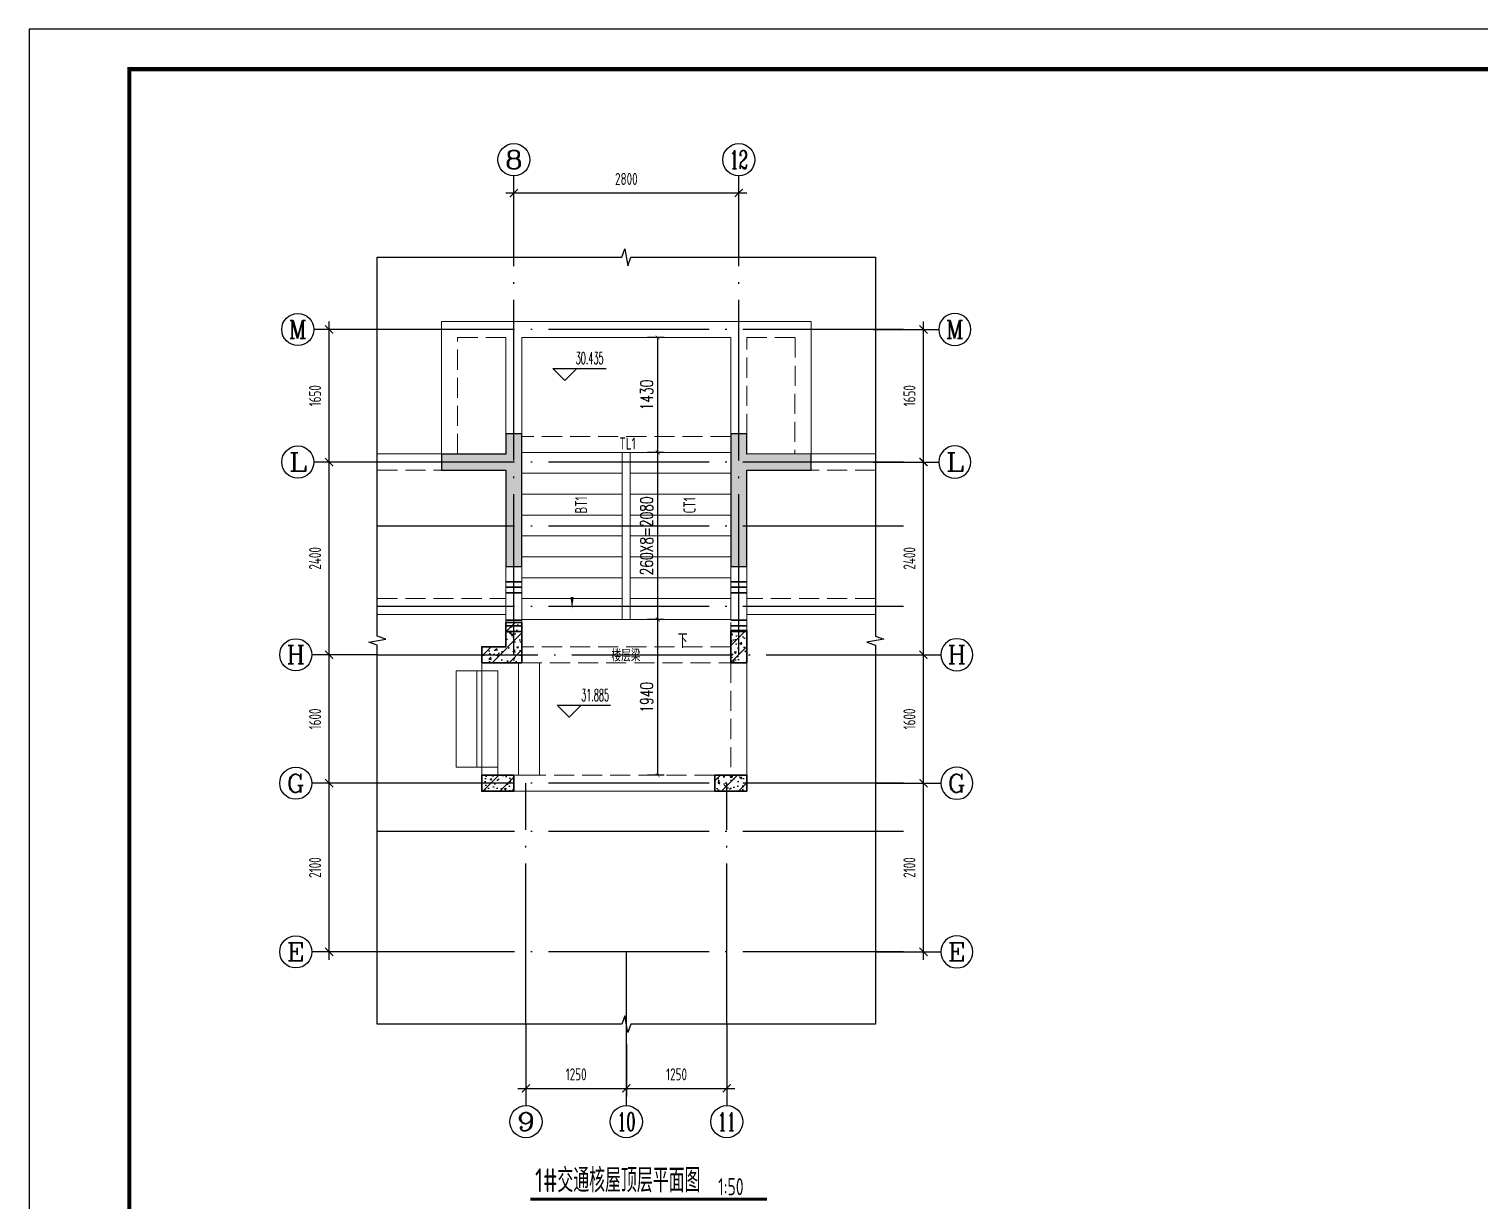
# Model space of a CAD drawing. Extents: x -668857 to 143095, y -247466 to 228182.
# Drawn here: x 36624 to 54686, y 211639 to 226233 of the extents above; entities that cross this region are included whole.
import ezdxf
from ezdxf.enums import TextEntityAlignment as Align

# ---------------------------------------------------------------- set-up
doc = ezdxf.new("R2010")
doc.units = 0
doc.header["$LTSCALE"] = 1000
doc.linetypes.add('DASH', pattern=[0.35, 0.25, -0.1])
doc.linetypes.add('DOTE', pattern=[2.42, 2, -0.2, 0.02, -0.2])
doc.layers.get('0').update_dxf_attribs({"linetype": 'CONTINUOUS'})
doc.layers.get('DEFPOINTS').update_dxf_attribs({"linetype": 'CONTINUOUS'})
for name, color, linetype in [('-TK', 7, 'CONTINUOUS'), ('A-AXIS_TEXT', 7, 'CONTINUOUS'), ('A-DOTE', 10, 'DOTE'), ('AXIS', 3, 'CONTINUOUS'), ('DIM_ELEV', 3, 'CONTINUOUS'), ('DIM_SYMB', 3, 'CONTINUOUS'), ('PUB_TEXT', 2, 'CONTINUOUS'), ('S-L主梁线', 4, 'DASH'), ('S-Q墙填充', 252, 'CONTINUOUS'), ('S-Q墙实线', 6, 'CONTINUOUS'), ('S-Y一般标注', 3, 'CONTINUOUS'), ('S-Z柱填充', 252, 'CONTINUOUS'), ('S-Z柱实线', 6, 'CONTINUOUS'), ('TEXT', 2, 'CONTINUOUS'), ('尺寸标注', 86, 'CONTINUOUS')]:
    doc.layers.add(name, color=color, linetype=linetype)
for name, color, linetype, lineweight in [('AXIS_TEXT', 7, 'CONTINUOUS', 20), ('STAIR', 2, 'CONTINUOUS', 18), ('梁附加箍筋', 1, 'CONTINUOUS', 35)]:
    doc.layers.add(name, color=color, linetype=linetype, lineweight=lineweight)
doc.styles.add('_TCH_AXIS', font='COMPLEX', dxfattribs={"bigfont": 'GBCBIG'})
doc.styles.add('_TCH_DIM', font='SIMPLEX.shx', dxfattribs={"width": 0.7, "bigfont": 'GBCBIG.shx'})
doc.styles.add('_TCH_DIM_T3', font='SIMPLEX', dxfattribs={"width": 0.705882, "bigfont": 'GBCBIG'})
doc.styles.add('COMPLEX', font='COMPLEX')
doc.styles.add('TSSD_DIMENSION', font='Tssdeng.shx', dxfattribs={"width": 0.7, "bigfont": 'tssdchn.shx'})
doc.styles.add('TSSD_REIN', font='tssdeng.shx', dxfattribs={"width": 0.7, "height": 300, "bigfont": 'tssdchn.shx'})
doc.dimstyles.new('_TCH_ARCH&&50', dxfattribs={"dimtxt": 157.5, "dimasz": 50, "dimexe": 125, "dimexo": 150, "dimgap": 58.75, "dimtad": 1, "dimdec": 0, "dimzin": 0, "dimdsep": 46, "dimtxsty": '_TCH_DIM_T3', "dimblk": 'ARCHTICK', "dimcen": 0.09, "dimclrt": 7, "dimazin": 0, "dimtfac": 1, "dimtdec": 0, "dimtix": 1, "dimtmove": 2, "dimatfit": 3, "dimldrblk": 'ARCHTICK', "dimfxl": 0, "dimtolj": 1, "dimtzin": 0, "dimarcsym": 0})
doc.dimstyles.new('TSSD_100_100$0', dxfattribs={"dimtxt": 300, "dimasz": 80, "dimexe": 100, "dimexo": 250, "dimgap": 100, "dimtad": 1, "dimdec": 0, "dimzin": 0, "dimdsep": 46, "dimtxsty": 'TSSD_DIMENSION', "dimblk": 'ARCHTICK', "dimcen": 0, "dimdle": 100, "dimclrd": 3, "dimclre": 3, "dimclrt": 7, "dimadec": 0, "dimazin": 0, "dimtfac": 1, "dimtdec": 0, "dimtix": 1, "dimtmove": 2, "dimatfit": 3, "dimldrblk": 'ARCHTICK', "dimfxl": 0, "dimtolj": 1, "dimtzin": 0, "dimarcsym": 0})
pattern_1 = [(50, (-309308.57, 17045.86), (215.178055, -18.82564), [22.5, -247.5]), (355, (-309308.57, 17045.86), (-41.6254, 225.65764), [18, -198]), (100.4514, (-309290.64, 17044.3), (173.55281, 206.83186), [19.12206, -210.34263]), (46.1842, (-309308.57, 17105.86), (320.17231, -49.6557), [33.75, -371.25]), (96.6356, (-309281.9, 17101.72), (280.3988, 292.23536), [28.68309, -315.5139]), (351.1842, (-309308.57, 17105.86), (280.39858, 292.23558), [27, -297]), (21, (-309278.57, 17090.86), (179.072116, -120.78567), [22.5, -247.5]), (326, (-309278.57, 17090.86), (72.9946, 217.54501), [18, -198]), (71.4514, (-309263.65, 17080.8), (252.06679, 96.75915), [19.12206, -210.34263]), (37.5, (-309308.57, 17045.86), (3.647957, 99.868156), [0, -195.6, 0, -201, 0, -198.75]), (7.5, (-309308.57, 17045.86), (78.92086, 118.323514), [0, -114.6, 0, -191.1, 0, -75.75]), (327.5, (-309375.47, 17045.86), (160.146731, -6.766462), [0, -75, 0, -234, 0, -310.5]), (317.5, (-309405.47, 17045.86), (174.95585, 30.031495), [0, -97.5, 0, -155.4, 0, -220.5]), (45, (-309308.57, 17045.86), (-106.066017, 106.066017), [])]

# ---------------------------------------------------------------- blocks, each defined once
blk = doc.blocks.new('_ArchTick')
at = {"color": 0, "linetype": 'ByBlock', "const_width": 0.15}
blk.add_lwpolyline([(-0.5, -0.5), (0.5, 0.5)], dxfattribs=at)
blk = doc.blocks.new('*D354')
at = {"layer": 'DEFPOINTS', "color": 0}
for p in [(44450, 222391), (44679, 222391), (44679, 220961)]:
    blk.add_point(p, dxfattribs=at)
at = {"layer": '尺寸标注', "color": 0, "lineweight": -2}
for p, q in [((44529, 222391), (44325, 222391)), ((44450, 220961), (44450, 222391)), ((44529, 220961), (44325, 220961))]:
    blk.add_line(p, q, dxfattribs=at)
at = {"layer": '尺寸标注', "color": 0, "lineweight": -2, "xscale": 50, "yscale": 50, "zscale": 50}
for p, rotation in [((44450, 222391), 90), ((44450, 220961), 270)]:
    blk.add_blockref('_ArchTick', p, dxfattribs=dict(at, rotation=rotation))
at = {"layer": '尺寸标注', "color": 7, "insert": (44313, 221676), "char_height": 157.5, "attachment_point": 5, "rotation": 90, "style": '_TCH_DIM_T3'}
blk.add_mtext('\\A1;1430', dxfattribs=at)
blk = doc.blocks.new('*D355')
at = {"layer": 'DEFPOINTS', "color": 0}
for p in [(44450, 220961), (44679, 220961), (44679, 218881)]:
    blk.add_point(p, dxfattribs=at)
at = {"layer": '尺寸标注', "color": 0, "lineweight": -2}
for p, q in [((44529, 220961), (44325, 220961)), ((44450, 218881), (44450, 220961)), ((44529, 218881), (44325, 218881))]:
    blk.add_line(p, q, dxfattribs=at)
at = {"layer": '尺寸标注', "color": 0, "lineweight": -2, "xscale": 50, "yscale": 50, "zscale": 50}
for p, rotation in [((44450, 220961), 90), ((44450, 218881), 270)]:
    blk.add_blockref('_ArchTick', p, dxfattribs=dict(at, rotation=rotation))
at = {"layer": '尺寸标注', "color": 7, "insert": (44313, 219921), "char_height": 157.5, "attachment_point": 5, "rotation": 90, "style": '_TCH_DIM_T3'}
blk.add_mtext('\\A1;260X8=2080', dxfattribs=at)
blk = doc.blocks.new('*D356')
at = {"layer": 'DEFPOINTS', "color": 0}
for p in [(44450, 218881), (44679, 218881), (44679, 216941)]:
    blk.add_point(p, dxfattribs=at)
at = {"layer": '尺寸标注', "color": 0, "lineweight": -2}
for p, q in [((44529, 218881), (44325, 218881)), ((44450, 216941), (44450, 218881)), ((44529, 216941), (44325, 216941))]:
    blk.add_line(p, q, dxfattribs=at)
at = {"layer": '尺寸标注', "color": 0, "lineweight": -2, "xscale": 50, "yscale": 50, "zscale": 50}
for p, rotation in [((44450, 218881), 90), ((44450, 216941), 270)]:
    blk.add_blockref('_ArchTick', p, dxfattribs=dict(at, rotation=rotation))
at = {"layer": '尺寸标注', "color": 7, "insert": (44313, 217911), "char_height": 157.5, "attachment_point": 5, "rotation": 90, "style": '_TCH_DIM_T3'}
blk.add_mtext('\\A1;1940', dxfattribs=at)
blk = doc.blocks.new('20210810.16572852')
at = {"layer": 'STAIR'}
for p, q in [((3420, 5450), (820, 5450)), ((820, 5450), (820, 4020)), ((3420, 4020), (3420, 5450)), ((820, 1940), (820, 4020)), ((820, 4020), (2070, 4020)), ((820, 4020), (3420, 4020)), ((2070, 1940), (2070, 4020)), ((2070, 1940), (2070, 4020)), ((3420, 4020), (2170, 4020)), ((2170, 4020), (2170, 1940)), ((2170, 4020), (2170, 1940)), ((3420, 4020), (3420, 1940)), ((820, 3760), (2070, 3760)), ((3420, 3760), (2170, 3760)), ((820, 3500), (2070, 3500)), ((3420, 3500), (2170, 3500)), ((820, 3240), (2070, 3240)), ((3420, 3240), (2170, 3240)), ((820, 2980), (2070, 2980)), ((3420, 2980), (2170, 2980)), ((820, 2720), (2070, 2720)), ((3420, 2720), (2170, 2720)), ((820, 2460), (2070, 2460)), ((3420, 2460), (2170, 2460)), ((820, 2200), (2070, 2200)), ((3420, 2200), (2170, 2200)), ((820, 1940), (3420, 1940)), ((520, 100), (520, 1300))]:
    blk.add_line(p, q, dxfattribs=at)
for points in [[(260, 1300), (0, 1300), (0, 100), (260, 100)], [(520, 1300), (260, 1300), (260, 100), (520, 100)], [(520, 1400), (780, 1400), (780, 0), (520, 0)], [(780, 1400), (1040, 1400), (1040, 0), (780, 0)]]:
    blk.add_lwpolyline(points, dxfattribs=at)
blk = doc.blocks.new('A1')
blk.add_lwpolyline([(0, 59400), (0, 0), (84100, 0), (84100, 59400)], close=True)
at = {"const_width": 100}
blk.add_lwpolyline([(2500, 58400), (2500, 1000), (83100, 1000), (83100, 58400)], close=True, dxfattribs=at)
blk = doc.blocks.new('*D298')
at = {"layer": 'DEFPOINTS', "color": 0}
for p in [(547252, 151814), (544452, 151014), (547252, 151014)]:
    blk.add_point(p, dxfattribs=at)
at = {"layer": 'S-Y一般标注', "color": 0, "lineweight": -2}
for p, q in [((544452, 151264), (544452, 151914)), ((547252, 151264), (547252, 151914)), ((544352, 151814), (547352, 151814))]:
    blk.add_line(p, q, dxfattribs=at)
at = {"layer": 'S-Y一般标注', "color": 0, "lineweight": -2, "xscale": 100, "yscale": 100, "zscale": 100, "rotation": 180}
blk.add_blockref('_ArchTick', (544452, 151814), dxfattribs=at)
at = {"layer": 'S-Y一般标注', "color": 0, "lineweight": -2, "xscale": 100, "yscale": 100, "zscale": 100}
blk.add_blockref('_ArchTick', (547252, 151814), dxfattribs=at)
at = {"layer": 'S-Y一般标注', "color": 7, "insert": (545852, 151989), "char_height": 150, "attachment_point": 5, "style": 'TSSD_DIMENSION'}
blk.add_mtext('\\A1;2800', dxfattribs=at)
blk = doc.blocks.new('ArchTick')
at = {"color": 0, "linetype": 'ByBlock', "lineweight": -2, "const_width": 0.075}
blk.add_lwpolyline([(-0.25, -0.25), (0.25, 0.25)], dxfattribs=at)
blk = doc.blocks.new('*D299')
at = {"layer": 'DEFPOINTS', "color": 0}
for p in [(542152, 144464), (542952, 144464), (542952, 142364)]:
    blk.add_point(p, dxfattribs=at)
at = {"layer": 'S-Y一般标注', "color": 0, "lineweight": -2}
for p, q in [((542152, 142264), (542152, 144564)), ((542702, 144464), (542052, 144464)), ((542702, 142364), (542052, 142364))]:
    blk.add_line(p, q, dxfattribs=at)
at = {"layer": 'S-Y一般标注', "color": 0, "lineweight": -2, "xscale": 100, "yscale": 100, "zscale": 100}
for p, rotation in [((542152, 144464), 90), ((542152, 142364), 270)]:
    blk.add_blockref('_ArchTick', p, dxfattribs=dict(at, rotation=rotation))
at = {"layer": 'S-Y一般标注', "color": 7, "insert": (541977, 143414), "char_height": 150, "attachment_point": 5, "rotation": 90, "style": 'TSSD_DIMENSION'}
blk.add_mtext('\\A1;2100', dxfattribs=at)
blk = doc.blocks.new('*D300')
at = {"layer": 'DEFPOINTS', "color": 0}
for p in [(542152, 146064), (542952, 146064), (542952, 144464)]:
    blk.add_point(p, dxfattribs=at)
at = {"layer": 'S-Y一般标注', "color": 0, "lineweight": -2}
for p, q in [((542152, 144364), (542152, 146164)), ((542702, 146064), (542052, 146064)), ((542702, 144464), (542052, 144464))]:
    blk.add_line(p, q, dxfattribs=at)
at = {"layer": 'S-Y一般标注', "color": 0, "lineweight": -2, "xscale": 100, "yscale": 100, "zscale": 100}
for p, rotation in [((542152, 146064), 90), ((542152, 144464), 270)]:
    blk.add_blockref('_ArchTick', p, dxfattribs=dict(at, rotation=rotation))
at = {"layer": 'S-Y一般标注', "color": 7, "insert": (541977, 145264), "char_height": 150, "attachment_point": 5, "rotation": 90, "style": 'TSSD_DIMENSION'}
blk.add_mtext('\\A1;1600', dxfattribs=at)
blk = doc.blocks.new('*D301')
at = {"layer": 'DEFPOINTS', "color": 0}
for p in [(542152, 148464), (542952, 148464), (542952, 146064)]:
    blk.add_point(p, dxfattribs=at)
at = {"layer": 'S-Y一般标注', "color": 0, "lineweight": -2}
for p, q in [((542152, 145964), (542152, 148564)), ((542702, 148464), (542052, 148464)), ((542702, 146064), (542052, 146064))]:
    blk.add_line(p, q, dxfattribs=at)
at = {"layer": 'S-Y一般标注', "color": 0, "lineweight": -2, "xscale": 100, "yscale": 100, "zscale": 100}
for p, rotation in [((542152, 148464), 90), ((542152, 146064), 270)]:
    blk.add_blockref('_ArchTick', p, dxfattribs=dict(at, rotation=rotation))
at = {"layer": 'S-Y一般标注', "color": 7, "insert": (541977, 147264), "char_height": 150, "attachment_point": 5, "rotation": 90, "style": 'TSSD_DIMENSION'}
blk.add_mtext('\\A1;2400', dxfattribs=at)
blk = doc.blocks.new('*D302')
at = {"layer": 'DEFPOINTS', "color": 0}
for p in [(544602, 141464), (545852, 141464), (545852, 140664)]:
    blk.add_point(p, dxfattribs=at)
at = {"layer": 'S-Y一般标注', "color": 0, "lineweight": -2}
for p, q in [((544602, 141214), (544602, 140564)), ((545852, 141214), (545852, 140564)), ((544502, 140664), (545952, 140664))]:
    blk.add_line(p, q, dxfattribs=at)
at = {"layer": 'S-Y一般标注', "color": 0, "lineweight": -2, "xscale": 100, "yscale": 100, "zscale": 100, "rotation": 180}
blk.add_blockref('_ArchTick', (544602, 140664), dxfattribs=at)
at = {"layer": 'S-Y一般标注', "color": 0, "lineweight": -2, "xscale": 100, "yscale": 100, "zscale": 100}
blk.add_blockref('_ArchTick', (545852, 140664), dxfattribs=at)
at = {"layer": 'S-Y一般标注', "color": 7, "insert": (545227, 140839), "char_height": 150, "attachment_point": 5, "style": 'TSSD_DIMENSION'}
blk.add_mtext('\\A1;1250', dxfattribs=at)
blk = doc.blocks.new('*D303')
at = {"layer": 'DEFPOINTS', "color": 0}
for p in [(542152, 150114), (542952, 150114), (542952, 148464)]:
    blk.add_point(p, dxfattribs=at)
at = {"layer": 'S-Y一般标注', "color": 0, "lineweight": -2}
for p, q in [((542702, 150114), (542052, 150114)), ((542152, 148364), (542152, 150214)), ((542702, 148464), (542052, 148464))]:
    blk.add_line(p, q, dxfattribs=at)
at = {"layer": 'S-Y一般标注', "color": 0, "lineweight": -2, "xscale": 100, "yscale": 100, "zscale": 100}
for p, rotation in [((542152, 150114), 90), ((542152, 148464), 270)]:
    blk.add_blockref('_ArchTick', p, dxfattribs=dict(at, rotation=rotation))
at = {"layer": 'S-Y一般标注', "color": 7, "insert": (541977, 149289), "char_height": 150, "attachment_point": 5, "rotation": 90, "style": 'TSSD_DIMENSION'}
blk.add_mtext('\\A1;1650', dxfattribs=at)
blk = doc.blocks.new('*D304')
at = {"layer": 'DEFPOINTS', "color": 0}
for p in [(545852, 141464), (547102, 141464), (547102, 140664)]:
    blk.add_point(p, dxfattribs=at)
at = {"layer": 'S-Y一般标注', "color": 0, "lineweight": -2}
for p, q in [((545852, 141214), (545852, 140564)), ((547102, 141214), (547102, 140564)), ((545752, 140664), (547202, 140664))]:
    blk.add_line(p, q, dxfattribs=at)
at = {"layer": 'S-Y一般标注', "color": 0, "lineweight": -2, "xscale": 100, "yscale": 100, "zscale": 100, "rotation": 180}
blk.add_blockref('_ArchTick', (545852, 140664), dxfattribs=at)
at = {"layer": 'S-Y一般标注', "color": 0, "lineweight": -2, "xscale": 100, "yscale": 100, "zscale": 100}
blk.add_blockref('_ArchTick', (547102, 140664), dxfattribs=at)
at = {"layer": 'S-Y一般标注', "color": 7, "insert": (546477, 140839), "char_height": 150, "attachment_point": 5, "style": 'TSSD_DIMENSION'}
blk.add_mtext('\\A1;1250', dxfattribs=at)
blk = doc.blocks.new('_AXISO')
blk.add_circle((0, 0), 0.5)
at = {"layer": 'A-AXIS_TEXT', "style": 'COMPLEX', "width": 1.041667}
blk.add_attdef('A', text='', height=0.56, dxfattribs=at).set_placement((-0.25, -0.28), (0.25, -0.28), align=Align.FIT)
blk = doc.blocks.new('*D306')
at = {"layer": 'DEFPOINTS', "color": 0}
for p in [(548751, 144464), (549551, 144464), (548751, 142364)]:
    blk.add_point(p, dxfattribs=at)
at = {"layer": 'S-Y一般标注', "color": 0, "lineweight": -2}
for p, q in [((549551, 142264), (549551, 144564)), ((549001, 144464), (549651, 144464)), ((549001, 142364), (549651, 142364))]:
    blk.add_line(p, q, dxfattribs=at)
at = {"layer": 'S-Y一般标注', "color": 0, "lineweight": -2, "xscale": 100, "yscale": 100, "zscale": 100}
for p, rotation in [((549551, 144464), 90), ((549551, 142364), 270)]:
    blk.add_blockref('_ArchTick', p, dxfattribs=dict(at, rotation=rotation))
at = {"layer": 'S-Y一般标注', "color": 7, "insert": (549376, 143414), "char_height": 150, "attachment_point": 5, "rotation": 90, "style": 'TSSD_DIMENSION'}
blk.add_mtext('\\A1;2100', dxfattribs=at)
blk = doc.blocks.new('*D307')
at = {"layer": 'DEFPOINTS', "color": 0}
for p in [(548751, 146064), (549551, 146064), (548751, 144464)]:
    blk.add_point(p, dxfattribs=at)
at = {"layer": 'S-Y一般标注', "color": 0, "lineweight": -2}
for p, q in [((549551, 144364), (549551, 146164)), ((549001, 146064), (549651, 146064)), ((549001, 144464), (549651, 144464))]:
    blk.add_line(p, q, dxfattribs=at)
at = {"layer": 'S-Y一般标注', "color": 0, "lineweight": -2, "xscale": 100, "yscale": 100, "zscale": 100}
for p, rotation in [((549551, 146064), 90), ((549551, 144464), 270)]:
    blk.add_blockref('_ArchTick', p, dxfattribs=dict(at, rotation=rotation))
at = {"layer": 'S-Y一般标注', "color": 7, "insert": (549376, 145264), "char_height": 150, "attachment_point": 5, "rotation": 90, "style": 'TSSD_DIMENSION'}
blk.add_mtext('\\A1;1600', dxfattribs=at)
blk = doc.blocks.new('*D308')
at = {"layer": 'DEFPOINTS', "color": 0}
for p in [(548751, 148464), (549551, 148464), (548751, 146064)]:
    blk.add_point(p, dxfattribs=at)
at = {"layer": 'S-Y一般标注', "color": 0, "lineweight": -2}
for p, q in [((549551, 145964), (549551, 148564)), ((549001, 148464), (549651, 148464)), ((549001, 146064), (549651, 146064))]:
    blk.add_line(p, q, dxfattribs=at)
at = {"layer": 'S-Y一般标注', "color": 0, "lineweight": -2, "xscale": 100, "yscale": 100, "zscale": 100}
for p, rotation in [((549551, 148464), 90), ((549551, 146064), 270)]:
    blk.add_blockref('_ArchTick', p, dxfattribs=dict(at, rotation=rotation))
at = {"layer": 'S-Y一般标注', "color": 7, "insert": (549376, 147264), "char_height": 150, "attachment_point": 5, "rotation": 90, "style": 'TSSD_DIMENSION'}
blk.add_mtext('\\A1;2400', dxfattribs=at)
blk = doc.blocks.new('*D305')
at = {"layer": 'DEFPOINTS', "color": 0}
for p in [(548751, 150114), (549551, 150114), (548751, 148464)]:
    blk.add_point(p, dxfattribs=at)
at = {"layer": 'S-Y一般标注', "color": 0, "lineweight": -2}
for p, q in [((549001, 150114), (549651, 150114)), ((549551, 148364), (549551, 150214)), ((549001, 148464), (549651, 148464))]:
    blk.add_line(p, q, dxfattribs=at)
at = {"layer": 'S-Y一般标注', "color": 0, "lineweight": -2, "xscale": 100, "yscale": 100, "zscale": 100}
for p, rotation in [((549551, 150114), 90), ((549551, 148464), 270)]:
    blk.add_blockref('_ArchTick', p, dxfattribs=dict(at, rotation=rotation))
at = {"layer": 'S-Y一般标注', "color": 7, "insert": (549376, 149289), "char_height": 150, "attachment_point": 5, "rotation": 90, "style": 'TSSD_DIMENSION'}
blk.add_mtext('\\A1;1650', dxfattribs=at)
blk = doc.blocks.new('20210810.17493656')
at = {"layer": 'AXIS'}
for p, q in [((2914.6, 10964.4), (2914.6, 11979)), ((5714.6, 10964.4), (5714.6, 11979)), ((1239.6, 10064.4), (425, 10064.4)), ((7389, 10064.4), (8203.6, 10064.4)), ((1239.6, 8414.4), (425, 8414.4)), ((7389, 8414.4), (8203.6, 8414.4)), ((1214.6, 6014.6), (400, 6014.6)), ((7414, 6014.6), (8228.6, 6014.6)), ((1214.6, 4414.4), (400, 4414.4)), ((7414, 4414.4), (8228.6, 4414.4)), ((1214.6, 2314.4), (400, 2314.4)), ((7414, 2314.4), (8228.6, 2314.4)), ((3065.1, 1414.6), (3065.1, 400)), ((4314.6, 1414.6), (4314.6, 400)), ((5565.1, 1414.6), (5565.1, 400))]:
    blk.add_line(p, q, dxfattribs=at)
ref = blk.add_blockref('_AXISO', (2914.6, 12179), dxfattribs=dict(at, xscale=400, yscale=400, zscale=400))
ref.add_attrib('A', '8', dxfattribs={"layer": 'AXIS_TEXT', "height": 226.3, "style": '_TCH_AXIS', "width": 1.5}).set_placement((2801.5, 12065.8), (3027.8, 12065.8), align=Align.FIT)
ref = blk.add_blockref('_AXISO', (5714.6, 12179), dxfattribs=dict(at, xscale=400, yscale=400, zscale=400))
ref.add_attrib('A', '12', dxfattribs={"layer": 'AXIS_TEXT', "height": 226.27, "style": '_TCH_AXIS', "width": 0.724138}).set_placement((5601.5, 12065.8), (5827.8, 12065.8), align=Align.FIT)
ref = blk.add_blockref('_AXISO', (225, 10064.4), dxfattribs=dict(at, xscale=400, yscale=400, zscale=400))
ref.add_attrib('A', 'M', dxfattribs={"layer": 'AXIS_TEXT', "height": 226.3, "style": '_TCH_AXIS'}).set_placement((111.9, 9951.2), (338.1, 9951.2), align=Align.FIT)
ref = blk.add_blockref('_AXISO', (8403.6, 10064.4), dxfattribs=dict(at, xscale=-400, yscale=400, zscale=400))
ref.add_attrib('A', 'M', dxfattribs={"layer": 'AXIS_TEXT', "height": 226.3, "style": '_TCH_AXIS'}).set_placement((8290.4, 9951.2), (8516.7, 9951.2), align=Align.FIT)
ref = blk.add_blockref('_AXISO', (225, 8414.4), dxfattribs=dict(at, xscale=400, yscale=400, zscale=400))
ref.add_attrib('A', 'L', dxfattribs={"layer": 'AXIS_TEXT', "height": 226.3, "style": '_TCH_AXIS', "width": 1.4}).set_placement((111.9, 8301.2), (338.1, 8301.2), align=Align.FIT)
ref = blk.add_blockref('_AXISO', (8403.6, 8414.4), dxfattribs=dict(at, xscale=-400, yscale=400, zscale=400))
ref.add_attrib('A', 'L', dxfattribs={"layer": 'AXIS_TEXT', "height": 226.3, "style": '_TCH_AXIS', "width": 1.4}).set_placement((8290.4, 8301.2), (8516.7, 8301.2), align=Align.FIT)
ref = blk.add_blockref('_AXISO', (200, 6014.6), dxfattribs=dict(at, xscale=400, yscale=400, zscale=400))
ref.add_attrib('A', 'H', dxfattribs={"layer": 'AXIS_TEXT', "height": 226.3, "style": '_TCH_AXIS', "width": 1.05}).set_placement((86.9, 5901.5), (313.1, 5901.5), align=Align.FIT)
ref = blk.add_blockref('_AXISO', (8428.6, 6014.6), dxfattribs=dict(at, xscale=-400, yscale=400, zscale=400))
ref.add_attrib('A', 'H', dxfattribs={"layer": 'AXIS_TEXT', "height": 226.3, "style": '_TCH_AXIS', "width": 1.05}).set_placement((8315.4, 5901.5), (8541.7, 5901.5), align=Align.FIT)
ref = blk.add_blockref('_AXISO', (200, 4414.4), dxfattribs=dict(at, xscale=400, yscale=400, zscale=400))
ref.add_attrib('A', 'G', dxfattribs={"layer": 'AXIS_TEXT', "height": 226.3, "style": '_TCH_AXIS', "width": 1.166667}).set_placement((86.9, 4301.2), (313.1, 4301.2), align=Align.FIT)
ref = blk.add_blockref('_AXISO', (8428.6, 4414.4), dxfattribs=dict(at, xscale=-400, yscale=400, zscale=400))
ref.add_attrib('A', 'G', dxfattribs={"layer": 'AXIS_TEXT', "height": 226.3, "style": '_TCH_AXIS', "width": 1.166667}).set_placement((8315.4, 4301.2), (8541.7, 4301.2), align=Align.FIT)
ref = blk.add_blockref('_AXISO', (200, 2314.4), dxfattribs=dict(at, xscale=400, yscale=400, zscale=400))
ref.add_attrib('A', 'E', dxfattribs={"layer": 'AXIS_TEXT', "height": 226.3, "style": '_TCH_AXIS', "width": 1.3125}).set_placement((86.9, 2201.2), (313.1, 2201.2), align=Align.FIT)
ref = blk.add_blockref('_AXISO', (8428.6, 2314.4), dxfattribs=dict(at, xscale=-400, yscale=400, zscale=400))
ref.add_attrib('A', 'E', dxfattribs={"layer": 'AXIS_TEXT', "height": 226.3, "style": '_TCH_AXIS', "width": 1.3125}).set_placement((8315.4, 2201.2), (8541.7, 2201.2), align=Align.FIT)
ref = blk.add_blockref('_AXISO', (3065.1, 200), dxfattribs=dict(at, xscale=400, yscale=400, zscale=400))
ref.add_attrib('A', '9', dxfattribs={"layer": 'AXIS_TEXT', "height": 226.3, "style": '_TCH_AXIS', "width": 1.5}).set_placement((2952, 86.9), (3178.2, 86.9), align=Align.FIT)
ref = blk.add_blockref('_AXISO', (4314.6, 200), dxfattribs=dict(at, xscale=400, yscale=400, zscale=400))
ref.add_attrib('A', '10', dxfattribs={"layer": 'AXIS_TEXT', "height": 226.27, "style": '_TCH_AXIS', "width": 0.724138}).set_placement((4201.5, 86.9), (4427.8, 86.9), align=Align.FIT)
ref = blk.add_blockref('_AXISO', (5565.1, 200), dxfattribs=dict(at, xscale=400, yscale=400, zscale=400))
ref.add_attrib('A', '11', dxfattribs={"layer": 'AXIS_TEXT', "height": 226.27, "style": '_TCH_AXIS', "width": 0.875}).set_placement((5452, 86.9), (5678.2, 86.9), align=Align.FIT)
at = {"layer": 'S-Y一般标注'}
for base, p1, p2, picture, middle in [((5714.6, 11764.4), (2914.6, 10964.4), (5714.6, 10964.4), '*D298', (4314.6, 11939.4)), ((4314.6, 614.6), (3064.6, 1414.6), (4314.6, 1414.6), '*D302', (3689.6, 789.6)), ((5564.6, 614.6), (4314.6, 1414.6), (5564.6, 1414.6), '*D304', (4939.6, 789.6))]:
    dim = blk.add_linear_dim(base=base, p1=p1, p2=p2, dimstyle='TSSD_100_100$0', override={"dimtxt": 150, "dimtxsty": 'TSSD_DIMENSION', "dimldrblk": 'ArchTick'}, dxfattribs=at)
    dim.commit()
    dim.dimension.update_dxf_attribs({"geometry": picture, "text_midpoint": middle, "insert": (-541537, -140049.3)})
for base, p1, p2, picture, middle in [((614.6, 10064.4), (1414.6, 8414.4), (1414.6, 10064.4), '*D303', (439.6, 9239.4)), ((8014, 10064.4), (7214, 8414.4), (7214, 10064.4), '*D305', (7839, 9239.4)), ((614.6, 8414.4), (1414.6, 6014.6), (1414.6, 8414.4), '*D301', (439.6, 7214.5)), ((8014, 8414.4), (7214, 6014.6), (7214, 8414.4), '*D308', (7839, 7214.5)), ((614.6, 6014.6), (1414.6, 4414.4), (1414.6, 6014.6), '*D300', (439.6, 5214.5)), ((8014, 6014.6), (7214, 4414.4), (7214, 6014.6), '*D307', (7839, 5214.5)), ((614.6, 4414.4), (1414.6, 2314.4), (1414.6, 4414.4), '*D299', (439.6, 3364.4)), ((8014, 4414.4), (7214, 2314.4), (7214, 4414.4), '*D306', (7839, 3364.4))]:
    dim = blk.add_linear_dim(base=base, p1=p1, p2=p2, angle=90, dimstyle='TSSD_100_100$0', override={"dimtxt": 150, "dimtxsty": 'TSSD_DIMENSION', "dimldrblk": 'ArchTick'}, dxfattribs=at)
    dim.commit()
    dim.dimension.update_dxf_attribs({"geometry": picture, "text_midpoint": middle, "insert": (-541537, -140049.3)})

msp = doc.modelspace()

# ---------------------------------------------------------------- hatches: boundary and pattern name
at = {"layer": 'S-Q墙填充'}
h = msp.add_hatch(color=252, dxfattribs=at)
h.dxf.hatch_style = 1
h.paths.add_polyline_path([(42759.61, 220840.78), (42759.61, 221190.78), (42559.61, 221190.78), (42559.61, 220940.78), (41759.48, 220940.78), (41759.48, 220740.78), (42559.61, 220740.78), (42559.61, 219540.78), (42759.61, 219540.78)])
h = msp.add_hatch(color=252, dxfattribs=at)
h.dxf.hatch_style = 1
h.paths.add_polyline_path([(45359.61, 220840.78), (45359.61, 219540.78), (45559.61, 219540.78), (45559.61, 220740.78), (46359.75, 220740.78), (46359.75, 220940.78), (45559.61, 220940.78), (45559.61, 221190.78), (45359.61, 221190.78)])
at = {"layer": 'S-Z柱填充'}
h = msp.add_hatch(dxfattribs=at)
h.set_pattern_fill('ARMORED', color=256, scale=30, style=0)
h.set_pattern_definition(pattern_1)
h.paths.add_polyline_path([(42759.61, 218841.05), (42559.61, 218841.05), (42559.61, 218541.05), (42259.61, 218541.05), (42259.61, 218341.05), (42759.61, 218341.05)])
h = msp.add_hatch(dxfattribs=at)
h.set_pattern_fill('ARMORED', color=256, scale=30, style=0)
h.set_pattern_definition(pattern_1)
h.paths.add_polyline_path([(45559.61, 218741.05), (45359.61, 218741.05), (45359.61, 218341.05), (45559.61, 218341.05)])
h = msp.add_hatch(dxfattribs=at)
h.set_pattern_fill('ARMORED', color=256, scale=30, style=0)
h.set_pattern_definition(pattern_1)
h.paths.add_polyline_path([(42459.61, 216940.78), (42259.61, 216940.78), (42259.54, 216740.78), (42659.54, 216740.78), (42659.54, 216940.78), (42459.54, 216940.78)])
h = msp.add_hatch(dxfattribs=at)
h.set_pattern_fill('ARMORED', color=256, scale=30, style=0)
h.set_pattern_definition(pattern_1)
h.paths.add_polyline_path([(45559.61, 216940.78), (45159.61, 216940.78), (45159.61, 216740.78), (45559.61, 216740.78)])

# ---------------------------------------------------------------- linework, layer by layer
at = {"layer": 'A-DOTE'}
for p, q in [((42659.61, 218441.05), (42659.61, 223390.78)), ((45459.61, 218441.05), (45459.61, 223390.78)), ((47509.62, 222490.78), (40959.61, 222490.78)), ((47509.62, 220840.78), (40959.61, 220840.78)), ((47509.62, 220040.78), (40959.61, 220040.78)), ((47509.62, 219040.78), (40959.61, 219040.78)), ((40959.61, 218441.05), (47509.62, 218441.05)), ((47509.62, 216840.78), (40959.61, 216840.78)), ((42809.61, 213841.04), (42809.61, 216840.78)), ((45309.61, 213841.06), (45309.61, 216840.78)), ((47509.62, 216240.78), (40959.61, 216240.78)), ((47509.62, 214740.78), (40959.61, 214740.78)), ((44059.61, 214740.78), (44059.61, 213841.05))]:
    msp.add_line(p, q, dxfattribs=at)
at = {"layer": 'DIM_ELEV', "color": 6}
for p, q in [((43293.94, 221856.75), (43143.94, 222006.75)), ((43143.94, 222006.75), (43808.86, 222006.75)), ((43293.94, 221856.75), (43443.94, 222006.75)), ((43348.39, 217662.33), (43198.39, 217812.33)), ((43198.39, 217812.33), (43863.31, 217812.33)), ((43348.39, 217662.33), (43498.39, 217812.33))]:
    msp.add_line(p, q, dxfattribs=at)
at = {"layer": 'DIM_SYMB'}
for points in [[(40959.61, 223390.78), (44003.36, 223390.78), (44041.58, 223495.78), (44078.61, 223285.78), (44115.86, 223390.78), (47159.61, 223390.78)], [(40959.61, 213840.78), (40959.61, 218559.53), (40854.61, 218597.75), (41064.61, 218634.78), (40959.61, 218672.03), (40959.61, 223390.78)], [(47159.61, 223390.78), (47159.61, 218672.03), (47264.61, 218633.82), (47054.61, 218596.79), (47159.61, 218559.53), (47159.61, 213840.78)], [(47159.61, 213840.78), (44115.86, 213840.78), (44077.64, 213735.78), (44040.62, 213945.78), (44003.36, 213840.78), (40959.61, 213840.78)]]:
    msp.add_lwpolyline(points, dxfattribs=at)
msp.add_lwpolyline([(44734.61, 218750.78, 0, 0, 0), (44734.61, 221675.78, 0, 0, 0), (43384.61, 221675.78, 0, 0, 0), (43384.61, 219010.78, 0, 40, 0), (43384.61, 219160.78, 0, 0, 0)], format="xyseb", dxfattribs=at)
at = {"layer": 'DIM_SYMB', "const_width": 35}
msp.add_lwpolyline([(42865.86, 211662.22), (45810.6, 211662.22)], dxfattribs=at)
at = {"layer": 'S-L主梁线', "linetype": 'ByBlock', "lineweight": 18}
for p, q in [((42659.6, 222590.78), (41759.29, 222590.67)), ((41759.29, 222590.67), (41759.48, 220940.95)), ((45459.09, 222590.78), (42659.61, 222590.78)), ((46359.63, 222590.78), (45459.09, 222590.78)), ((46359.75, 220940.95), (46359.63, 222590.78)), ((42559.61, 222390.77), (42559.61, 221190.78)), ((40959.61, 220940.86), (41759.48, 220940.95)), ((42759.61, 220960.78), (45359.61, 220960.78)), ((47159.61, 220940.86), (46359.75, 220940.95)), ((42559.61, 219540.78), (42559.61, 218841.05)), ((45559.61, 218741.05), (45559.61, 219540.78)), ((40959.61, 218940.78), (42559.62, 218940.78)), ((47159.61, 218940.78), (45559.6, 218940.78)), ((42259.54, 218341.05), (42259.54, 216940.78)), ((45559.61, 216940.78), (45559.61, 218341.05)), ((42659.54, 216740.78), (45159.61, 216740.78))]:
    msp.add_line(p, q, dxfattribs=at)
at = {"layer": 'S-L主梁线', "linetype": 'DASH', "lineweight": 18}
for p, q in [((41959.31, 222390.69), (42559.61, 222390.77)), ((41959.48, 220940.78), (41959.31, 222390.69)), ((42759.61, 222390.78), (45359.12, 222390.78)), ((42759.61, 221190.78), (42759.61, 222390.78)), ((45359.12, 222390.78), (45359.57, 221190.78)), ((45559.12, 221190.78), (45559.12, 222390.78)), ((45559.12, 222390.78), (46159.59, 222390.78)), ((46159.59, 222390.78), (46159.24, 220940.78)), ((45359.57, 221160.78), (42759.61, 221160.78)), ((40959.61, 220740.86), (41759.48, 220740.95)), ((47159.61, 220740.96), (46359.75, 220741.16)), ((42759.61, 218841.05), (42759.61, 219540.78)), ((45359.61, 219540.78), (45359.61, 218741.05)), ((40959.61, 219140.78), (42559.62, 219140.78)), ((47159.61, 219140.78), (45559.6, 219140.78)), ((45359.61, 218541.05), (42759.61, 218541.05)), ((42459.54, 216940.78), (42459.54, 218341.05)), ((42759.61, 218341.05), (45359.61, 218341.05)), ((45359.61, 218341.05), (45359.61, 216940.78)), ((45159.61, 216940.78), (42659.54, 216940.78))]:
    msp.add_line(p, q, dxfattribs=at)
at = {"layer": 'S-Q墙实线'}
msp.add_lwpolyline([(42759.61, 220840.78), (42759.61, 221190.78), (42559.61, 221190.78), (42559.61, 220940.78), (41759.48, 220940.74), (41759.48, 220740.74), (42559.61, 220740.78), (42559.61, 219540.78), (42759.61, 219540.78), (42759.61, 220840.78)], dxfattribs=at)
msp.add_lwpolyline([(45359.61, 220840.78), (45359.61, 219540.78), (45559.61, 219540.78), (45559.61, 220740.78), (46359.75, 220740.95), (46359.75, 220940.95), (45559.61, 220940.78), (45559.61, 221190.78), (45359.61, 221190.78)], close=True, dxfattribs=at)
at = {"layer": 'S-Z柱实线', "lineweight": 35}
for points in [[(42759.61, 218841.05), (42559.61, 218841.05), (42559.61, 218541.05), (42259.61, 218541.05), (42259.61, 218341.05), (42759.61, 218341.05)], [(45559.61, 218741.05), (45359.61, 218741.05), (45359.61, 218341.05), (45559.61, 218341.05)], [(42459.54, 216940.78), (42259.54, 216940.78), (42259.54, 216740.78), (42659.54, 216740.78), (42659.54, 216940.78), (42459.54, 216940.78)], [(45559.61, 216940.78), (45159.61, 216940.78), (45159.61, 216740.78), (45559.61, 216740.78)]]:
    msp.add_lwpolyline(points, close=True, dxfattribs=at)
at = {"layer": '梁附加箍筋', "lineweight": 35}
for p, q in [((42759.61, 219350.78), (42559.61, 219350.78)), ((42759.61, 219280.78), (42559.61, 219280.78)), ((45559.61, 219350.79), (45359.61, 219350.79)), ((45559.61, 219280.79), (45359.61, 219280.79)), ((42759.61, 219210.78), (42559.61, 219210.78)), ((45559.61, 219210.79), (45359.61, 219210.79)), ((42759.61, 218870.78), (42559.61, 218870.78)), ((42759.61, 218800.78), (42559.61, 218800.78)), ((42759.61, 218730.78), (42559.61, 218730.78)), ((45559.61, 218870.79), (45359.61, 218870.79)), ((45559.61, 218800.79), (45359.61, 218800.79)), ((45559.61, 218730.79), (45359.61, 218730.79))]:
    msp.add_line(p, q, dxfattribs=at)

# ---------------------------------------------------------------- block references
at = {"layer": '-TK', "xscale": 0.5, "yscale": 0.5, "zscale": 0.5}
msp.add_blockref('A1', (36624.44, 196533.15), dxfattribs=at)
at = {"layer": 'S-Y一般标注'}
msp.add_blockref('20210810.17493656', (39745, 212426.42), dxfattribs=at)
at = {"layer": 'STAIR'}
msp.add_blockref('20210810.16572852', (41939.61, 216940.78), dxfattribs=at)

# ---------------------------------------------------------------- texts
at = {"layer": 'PUB_TEXT', "color": 6, "style": '_TCH_DIM', "width": 0.494118}
for s, p in [('30.435', (43429.86, 222059.25)), ('31.885', (43498.31, 217864.83))]:
    msp.add_text(s, height=148.75, dxfattribs=at).set_placement(p)
at = {"layer": 'PUB_TEXT', "width": 0.7}
for s, height, style, p in [('下', 178.72, '_TCH_DIM', (44701.38, 218525.73)), ('1#交通核屋顶层平面图', 297.5, 'TSSD_REIN', (42924.01, 211747.38)), ('1:50', 212.5, 'TSSD_REIN', (45202.02, 211710.47))]:
    msp.add_text(s, height=height, dxfattribs=dict(at, style=style)).set_placement(p)
at = {"layer": 'TEXT', "color": 230, "style": 'TSSD_REIN', "width": 0.7}
for s, p in [('TL1', (44075.71, 220996.44)), ('楼层梁', (44055.79, 218357.59))]:
    msp.add_text(s, height=150, dxfattribs=at).set_placement(p, align=Align.CENTER)
for s, p in [('BT1', (43571.48, 220306.23)), ('CT1', (44921.48, 220302.02))]:
    msp.add_text(s, height=150, rotation=90, dxfattribs=at).set_placement(p, align=Align.CENTER)

# ---------------------------------------------------------------- dimensions: what is measured, and where the dimension line sits
at = {"layer": '尺寸标注', "color": 106}
for p1, p2, picture, middle in [((44678.57, 220960.78), (44678.57, 222390.78), '*D354', (44312.57, 221675.78)), ((44678.57, 216940.78), (44678.57, 218880.78), '*D356', (44312.57, 217910.78))]:
    dim = msp.add_aligned_dim(p1=p1, p2=p2, distance=228.51, dimstyle='_TCH_ARCH&&50', dxfattribs=at)
    dim.commit()
    dim.dimension.update_dxf_attribs({"geometry": picture, "text_midpoint": middle})
dim = msp.add_aligned_dim(p1=(44678.57, 218880.78), p2=(44678.57, 220960.78), distance=228.51, text='260X8=2080', dimstyle='_TCH_ARCH&&50', dxfattribs=at)
dim.commit()
dim.dimension.update_dxf_attribs({"geometry": '*D355', "text_midpoint": (44312.57, 219920.78)})

doc.saveas('drawing.dxf')
